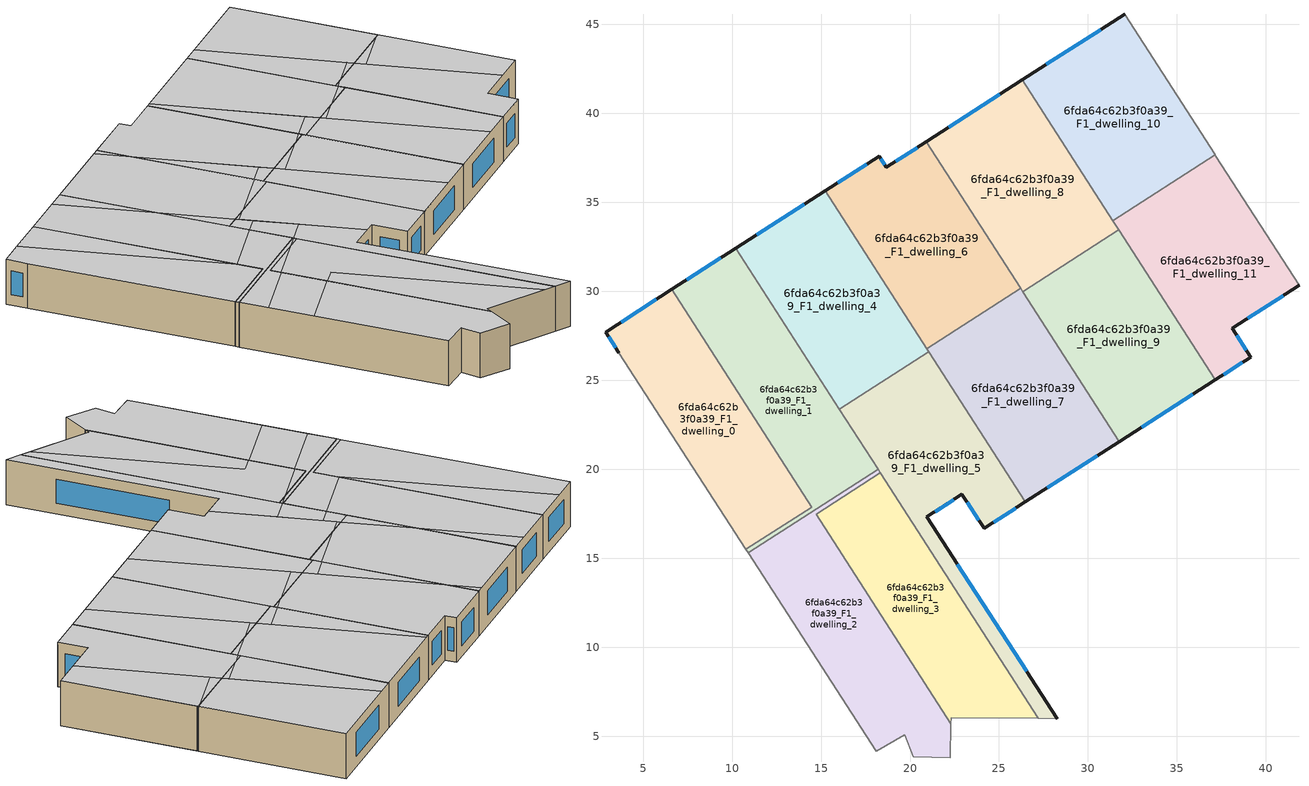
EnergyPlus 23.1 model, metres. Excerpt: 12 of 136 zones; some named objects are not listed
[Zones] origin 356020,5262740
6fda64c62b3f0a39_F1_dwelling_0
 floor to 6fda64c62b3f0a39_F0_dwelling_0 (EU_floor_Construction): 6.62,30.11 14.48,17.88 10.78,15.5 3.63,26.55 2.89,27.71 z3
 wall outside (EU_wall_Construction): 6.62,30.11 2.89,27.71 3.63,26.55 z3:6
 wall to 6fda64c62b3f0a39_F1_dwelling_1 (EU_wall_Construction): 10.78,15.5 14.48,17.88 6.62,30.11 z3:6
 wall adiabatic (EU_wall_Construction): 3.63,26.55 10.78,15.5 z3:6
 window (EU_Window_Construction): 5.74,29.55 3.76,28.28 / 3.06,27.44 3.46,26.82 z3.7:5.3
 ceiling to 6fda64c62b3f0a39_F2_dwelling_0 (EU_floor_Construction): 14.48,17.88 13.59,19.26 13.57,19.25 4.38,28.67 2.89,27.71 3.63,26.55 10.78,15.5 z6
 ceiling to 6fda64c62b3f0a39_F2_dwelling_2 (EU_floor_Construction): 13.59,19.26 6.62,30.11 4.38,28.67 13.57,19.25 z6
6fda64c62b3f0a39_F1_dwelling_1
 floor to 6fda64c62b3f0a39_F0_dwelling_1 (EU_floor_Construction): 10.22,32.42 18.2,20 10.91,15.31 10.78,15.5 14.48,17.88 6.62,30.11 z3
 wall outside (EU_wall_Construction): 10.22,32.42 6.62,30.11 z3:6
 wall to 6fda64c62b3f0a39_F1_dwelling_2 (EU_wall_Construction): 10.91,15.31 18.2,20 z3:6
 wall adiabatic (EU_wall_Construction): 10.78,15.5 10.91,15.31 z3:6
 wall to 6fda64c62b3f0a39_F1_dwelling_4 (EU_wall_Construction): 16.03,23.38 10.22,32.42 z3:6
 wall to 6fda64c62b3f0a39_F1_dwelling_5 (EU_wall_Construction): 18.2,20 16.03,23.38 z3:6
 window (EU_Window_Construction): 9.37,31.88 7.46,30.65 z3.7:5.3
 ceiling to 6fda64c62b3f0a39_F2_dwelling_2 (EU_floor_Construction): 16.71,22.32 13.55,27.24 9.15,31.74 6.62,30.11 13.59,19.26 z6
 ceiling to 6fda64c62b3f0a39_F2_dwelling_0 (EU_floor_Construction): 14.48,17.88 10.78,15.5 10.85,15.4 10.91,15.31 18.2,20 16.71,22.32 13.59,19.26 z6
 ceiling to 6fda64c62b3f0a39_F2_dwelling_4 (EU_floor_Construction): 13.55,27.24 10.22,32.42 9.15,31.74 z6
6fda64c62b3f0a39_F1_dwelling_10
 floor to 6fda64c62b3f0a39_F0_dwelling_10 (EU_floor_Construction): 32.06,45.58 37.14,37.67 31.39,33.98 26.31,41.88 z3
 wall outside (EU_wall_Construction): 32.06,45.58 26.31,41.88 z3:6
 wall to 6fda64c62b3f0a39_F1_dwelling_11 (EU_wall_Construction): 31.39,33.98 37.14,37.67 z3:6
 wall to 6fda64c62b3f0a39_F1_dwelling_12 (EU_wall_Construction): 37.14,37.67 32.06,45.58 z3:6
 wall to 6fda64c62b3f0a39_F1_dwelling_8 (EU_wall_Construction): 26.31,41.88 31.39,33.98 z3:6
 window (EU_Window_Construction): 30.71,44.71 27.66,42.75 z3.7:5.3
 ceiling to 6fda64c62b3f0a39_F2_dwelling_10 (EU_floor_Construction): 36.86,37.5 37.1,37.73 32.06,45.58 27.24,42.48 33.95,35.62 z6
 ceiling to 6fda64c62b3f0a39_F2_dwelling_8 (EU_floor_Construction): 32.07,34.42 33.63,35.94 27.24,42.48 26.31,41.88 31.39,33.98 z6
 ceiling to 6fda64c62b3f0a39_F2_dwelling_9 (EU_floor_Construction): 33.95,35.62 33.63,35.94 32.07,34.42 z6
 ceiling to 6fda64c62b3f0a39_F2_dwelling_11 (EU_floor_Construction): 37.14,37.67 37.1,37.73 36.86,37.5 z6
6fda64c62b3f0a39_F1_dwelling_11
 floor to 6fda64c62b3f0a39_F0_dwelling_11 (EU_floor_Construction): 37.14,37.67 41.86,30.33 38.11,27.93 39.15,26.31 37.15,25.02 31.39,33.98 z3
 wall outside (EU_wall_Construction): 37.15,25.02 39.15,26.31 38.11,27.93 41.86,30.33 z3:6
 wall to 6fda64c62b3f0a39_F1_dwelling_9 (EU_wall_Construction): 31.73,33.45 37.15,25.02 z3:6
 wall to 6fda64c62b3f0a39_F1_dwelling_13 (EU_wall_Construction): 41.86,30.33 37.19,37.59 z3:6
 wall to 6fda64c62b3f0a39_F1_dwelling_12 (EU_wall_Construction): 37.19,37.59 37.14,37.67 z3:6
 wall to 6fda64c62b3f0a39_F1_dwelling_8 (EU_wall_Construction): 31.39,33.98 31.73,33.46 z3:6
 window (EU_Window_Construction): 38.99,28.49 40.98,29.77 / 38.91,26.69 38.36,27.55 / 37.62,25.33 38.68,26.01 z3.7:5.3
 ceiling to 6fda64c62b3f0a39_F2_dwelling_9 (EU_floor_Construction): 39.15,26.31 38.11,27.93 40.17,29.25 33.95,35.62 32.07,34.42 31.48,33.84 37.15,25.02 z6
 ceiling to 6fda64c62b3f0a39_F2_dwelling_10 (EU_floor_Construction): 36.86,37.5 33.95,35.62 34.43,35.12 z6
 ceiling to 6fda64c62b3f0a39_F2_dwelling_8 (EU_floor_Construction): 32.07,34.42 31.39,33.98 31.48,33.84 z6
 ceiling to 6fda64c62b3f0a39_F2_dwelling_11 (EU_floor_Construction): 41.86,30.33 37.14,37.67 36.86,37.5 34.43,35.12 40.17,29.25 z6
6fda64c62b3f0a39_F1_dwelling_2
 floor to 6fda64c62b3f0a39_F0_dwelling_2 (EU_floor_Construction): 18.33,19.8 14.73,17.49 22.3,5.7 22.27,3.79 20.19,3.86 19.7,5.07 18.12,4.17 10.91,15.31 18.2,20 z3
 wall adiabatic (EU_wall_Construction): 10.91,15.31 18.12,4.17 19.7,5.07 20.19,3.86 22.27,3.79 22.3,5.7 z3:6
 wall to 6fda64c62b3f0a39_F1_dwelling_5 (EU_wall_Construction): 18.33,19.8 18.2,20 z3:6
 wall to 6fda64c62b3f0a39_F1_dwelling_3 (EU_wall_Construction): 22.3,5.7 14.73,17.49 18.33,19.8 z3:6
 ceiling to 6fda64c62b3f0a39_F2_dwelling_1 (EU_floor_Construction): 22.27,3.79 22.3,5.7 16.69,14.43 13.5,11.3 18.12,4.17 19.7,5.07 20.19,3.86 z6
 ceiling to 6fda64c62b3f0a39_F2_dwelling_3 (EU_floor_Construction): 18.33,19.8 18.23,19.95 17.59,19.33 z6
 ceiling to 6fda64c62b3f0a39_F2_dwelling_0 (EU_floor_Construction): 15.11,16.9 14.73,17.49 17.59,19.33 18.23,19.95 18.2,20 10.91,15.31 11.9,13.77 z6
 ceiling adiabatic (EU_roof_Construction): 16.69,14.43 15.11,16.9 11.9,13.77 13.5,11.3 z6
6fda64c62b3f0a39_F1_dwelling_3
 floor to 6fda64c62b3f0a39_F0_dwelling_3 (EU_floor_Construction): 18.33,19.8 27.19,6.01 22.31,6.05 22.3,5.7 14.73,17.49 z3
 wall adiabatic (EU_wall_Construction): 22.3,5.7 22.31,6.05 27.19,6.01 z3:6
 wall to 6fda64c62b3f0a39_F1_dwelling_5 (EU_wall_Construction): 27.19,6.01 18.33,19.8 z3:6
 ceiling to 6fda64c62b3f0a39_F2_dwelling_3 (EU_floor_Construction): 27.19,6.01 18.33,19.8 17.59,19.33 15.11,16.9 16.69,14.43 17.51,15.22 26.5,6.01 z6
 ceiling to 6fda64c62b3f0a39_F2_dwelling_1 (EU_floor_Construction): 26.5,6.01 17.51,15.22 16.69,14.43 22.3,5.7 22.31,6.05 z6
 ceiling to 6fda64c62b3f0a39_F2_dwelling_0 (EU_floor_Construction): 17.59,19.33 14.73,17.49 15.11,16.9 z6
6fda64c62b3f0a39_F1_dwelling_4
 floor to 6fda64c62b3f0a39_F0_dwelling_4 (EU_floor_Construction): 15.24,35.65 21.05,26.61 16.03,23.38 10.22,32.42 z3
 wall outside (EU_wall_Construction): 15.24,35.65 10.22,32.42 z3:6
 wall to 6fda64c62b3f0a39_F1_dwelling_5 (EU_wall_Construction): 16.03,23.38 21.05,26.61 z3:6
 wall to 6fda64c62b3f0a39_F1_dwelling_6 (EU_wall_Construction): 20.94,26.78 15.24,35.65 z3:6
 wall to 6fda64c62b3f0a39_F1_dwelling_7 (EU_wall_Construction): 21.05,26.61 20.94,26.78 z3:6
 window (EU_Window_Construction): 14.06,34.9 11.4,33.18 z3.7:5.3
 ceiling to 6fda64c62b3f0a39_F2_dwelling_4 (EU_floor_Construction): 17.81,24.53 20.63,27.27 16.42,33.82 14.86,35.41 10.22,32.42 13.55,27.24 16.82,23.89 z6
 ceiling to 6fda64c62b3f0a39_F2_dwelling_2 (EU_floor_Construction): 16.82,23.89 13.55,27.24 16.03,23.38 z6
 ceiling to 6fda64c62b3f0a39_F2_dwelling_6 (EU_floor_Construction): 16.42,33.82 15.24,35.65 14.86,35.41 z6
 ceiling to 6fda64c62b3f0a39_F2_dwelling_5 (EU_floor_Construction): 21.05,26.61 20.63,27.27 17.81,24.53 z6
6fda64c62b3f0a39_F1_dwelling_5
 floor to 6fda64c62b3f0a39_F0_dwelling_5 (EU_floor_Construction): 21.05,26.61 26.47,18.17 24.16,16.68 22.92,18.59 20.94,17.33 28.27,6 27.19,6.01 18.33,19.8 18.2,20 16.03,23.38 z3
 wall outside (EU_wall_Construction): 28.27,6 20.94,17.33 22.92,18.59 24.16,16.68 26.47,18.17 z3:6
 wall adiabatic (EU_wall_Construction): 27.19,6.01 28.27,6 z3:6
 wall to 6fda64c62b3f0a39_F1_dwelling_7 (EU_wall_Construction): 26.47,18.17 21.05,26.61 z3:6
 window (EU_Window_Construction): 24.7,17.03 25.93,17.82 / 23.21,18.14 23.87,17.13 / 21.41,17.62 22.45,18.3 / 26.55,8.66 22.66,14.67 z3.7:5.3
 ceiling to 6fda64c62b3f0a39_F2_dwelling_5 (EU_floor_Construction): 26.47,18.17 21.05,26.61 17.81,24.53 16.99,23.72 22.35,18.23 22.92,18.59 24.16,16.68 z6
 ceiling to 6fda64c62b3f0a39_F2_dwelling_3 (EU_floor_Construction): 28.27,6 20.94,17.33 22.35,18.23 19.48,21.17 18.23,19.95 18.33,19.8 27.19,6.01 z6
 ceiling to 6fda64c62b3f0a39_F2_dwelling_4 (EU_floor_Construction): 17.81,24.53 16.82,23.89 16.99,23.72 z6
 ceiling to 6fda64c62b3f0a39_F2_dwelling_2 (EU_floor_Construction): 17.55,23.14 16.82,23.89 16.03,23.38 16.71,22.32 z6
 ceiling to 6fda64c62b3f0a39_F2_dwelling_0 (EU_floor_Construction): 19.48,21.17 17.55,23.14 16.71,22.32 18.2,20 18.23,19.95 z6
6fda64c62b3f0a39_F1_dwelling_6
 floor to 6fda64c62b3f0a39_F0_dwelling_6 (EU_floor_Construction): 20.92,38.42 26.22,30.17 20.94,26.78 15.24,35.65 18.27,37.6 18.67,36.98 z3
 wall outside (EU_wall_Construction): 20.92,38.42 18.67,36.98 18.27,37.6 15.24,35.65 z3:6
 wall to 6fda64c62b3f0a39_F1_dwelling_7 (EU_wall_Construction): 20.94,26.78 26.22,30.17 z3:6
 wall to 6fda64c62b3f0a39_F1_dwelling_8 (EU_wall_Construction): 26.22,30.17 20.92,38.42 z3:6
 window (EU_Window_Construction): 17.56,37.14 15.95,36.11 / 18.58,37.12 18.36,37.45 / 20.39,38.08 19.2,37.32 z3.7:5.3
 ceiling to 6fda64c62b3f0a39_F2_dwelling_6 (EU_floor_Construction): 25.26,29.55 26.1,30.37 20.92,38.42 18.67,36.98 18.27,37.6 15.24,35.65 16.42,33.82 22.39,27.71 z6
 ceiling to 6fda64c62b3f0a39_F2_dwelling_7 (EU_floor_Construction): 26.22,30.17 26.1,30.37 25.26,29.55 z6
 ceiling to 6fda64c62b3f0a39_F2_dwelling_5 (EU_floor_Construction): 22.39,27.71 21.75,28.37 20.63,27.27 20.94,26.78 z6
 ceiling adiabatic (EU_roof_Construction): 21.75,28.37 16.42,33.82 20.63,27.27 z6
6fda64c62b3f0a39_F1_dwelling_7
 floor to 6fda64c62b3f0a39_F0_dwelling_7 (EU_floor_Construction): 26.22,30.17 31.76,21.56 26.47,18.17 20.94,26.78 z3
 wall outside (EU_wall_Construction): 26.47,18.17 31.76,21.56 z3:6
 wall to 6fda64c62b3f0a39_F1_dwelling_9 (EU_wall_Construction): 31.76,21.56 26.34,29.99 z3:6
 wall to 6fda64c62b3f0a39_F1_dwelling_8 (EU_wall_Construction): 26.34,29.99 26.22,30.17 z3:6
 window (EU_Window_Construction): 27.71,18.97 30.52,20.76 z3.7:5.3
 ceiling to 6fda64c62b3f0a39_F2_dwelling_7 (EU_floor_Construction): 31.75,21.56 26.22,30.17 25.26,29.55 22.87,27.22 29.69,20.23 z6
 ceiling to 6fda64c62b3f0a39_F2_dwelling_5 (EU_floor_Construction): 29.69,20.23 22.39,27.71 20.94,26.78 26.47,18.17 z6
 ceiling adiabatic (EU_roof_Construction): 25.26,29.55 22.39,27.71 22.87,27.22 z6
6fda64c62b3f0a39_F1_dwelling_8
 floor to 6fda64c62b3f0a39_F0_dwelling_8 (EU_floor_Construction): 26.31,41.88 31.73,33.46 26.34,29.99 20.92,38.42 z3
 wall outside (EU_wall_Construction): 26.31,41.88 20.92,38.42 z3:6
 wall to 6fda64c62b3f0a39_F1_dwelling_9 (EU_wall_Construction): 26.34,29.99 31.73,33.46 z3:6
 window (EU_Window_Construction): 25.05,41.07 22.19,39.23 z3.7:5.3
 ceiling to 6fda64c62b3f0a39_F2_dwelling_8 (EU_floor_Construction): 29.85,32.25 31.48,33.84 26.31,41.88 21.15,38.57 28.3,31.25 z6
 ceiling to 6fda64c62b3f0a39_F2_dwelling_6 (EU_floor_Construction): 27.66,31.9 21.15,38.57 20.92,38.42 26.1,30.37 z6
 ceiling to 6fda64c62b3f0a39_F2_dwelling_7 (EU_floor_Construction): 28.3,31.25 27.66,31.9 26.1,30.37 26.34,29.99 z6
 ceiling to 6fda64c62b3f0a39_F2_dwelling_9 (EU_floor_Construction): 31.73,33.45 31.48,33.84 29.85,32.25 z6
6fda64c62b3f0a39_F1_dwelling_9
 floor to 6fda64c62b3f0a39_F0_dwelling_9 (EU_floor_Construction): 31.73,33.46 37.15,25.02 31.76,21.56 26.34,29.99 z3
 wall outside (EU_wall_Construction): 31.76,21.56 37.15,25.02 z3:6
 window (EU_Window_Construction): 33.02,22.37 35.88,24.21 z3.7:5.3
 ceiling to 6fda64c62b3f0a39_F2_dwelling_9 (EU_floor_Construction): 37.15,25.02 31.73,33.45 29.85,32.25 28.56,30.99 35.45,23.93 z6
 ceiling to 6fda64c62b3f0a39_F2_dwelling_8 (EU_floor_Construction): 29.85,32.25 28.3,31.25 28.56,30.99 z6
 ceiling to 6fda64c62b3f0a39_F2_dwelling_7 (EU_floor_Construction): 35.45,23.93 28.3,31.25 26.34,29.99 31.75,21.56 z6
[Building]
EU S2 Campaign: North Axis=0; Terrain=City; Solar Distribution=FullExterior
[Site:Location]
Budapest.Ferenc.Liszt.Intl.AP: Latitude=47.437; Longitude=19.256; Time Zone=1; Elevation=185
[SizingPeriod:WeatherFileDays]
AnnualSizingPeriod: Begin Month=1; Begin Day of Month=1; End Month=12; End Day of Month=31; Day of Week for Start Day=Monday; Use Weather File Daylight Saving Period=No; Use Weather File Rain and Snow Indicators=No
[MATERIAL]
EU_InternalMass_Material: Roughness=MediumRough; Thickness=0.1; Conductivity=1; Density=1800; Specific Heat=900; Thermal Absorptance=0.9; Solar Absorptance=0.7; Visible Absorptance=0.7
[MATERIAL:NOMASS] Roughness=MediumRough; Thermal Absorptance=0.9; Solar Absorptance=0.7; Visible Absorptance=0.7
Name | Thermal Resistance
EU_wall_NoMass | 0.832559
EU_roof_NoMass | 1.39638
EU_floor_NoMass | 0.872794
[WINDOWMATERIAL:SIMPLEGLAZINGSYSTEM]
EU_Window_SimpleGlazing: UFactor=2.79869; Solar Heat Gain Coefficient=0.75; Visible Transmittance=0.75
[CONSTRUCTION]
EU_wall_Construction: EU_wall_NoMass
EU_roof_Construction: EU_roof_NoMass
EU_floor_Construction: EU_floor_NoMass
EU_Window_Construction: EU_Window_SimpleGlazing
EU_InternalMass_Construction: EU_InternalMass_Material
[ZONE] Type=1; Multiplier=1; Ceiling Height=autocalculate; Floor Area=autocalculate; Part of Total Floor Area=Yes
Name | Volume
6fda64c62b3f0a39_F1_dwelling_0 | 192.625
6fda64c62b3f0a39_F1_dwelling_1 | 192.644
6fda64c62b3f0a39_F1_dwelling_10 | 192.657
6fda64c62b3f0a39_F1_dwelling_11 | 192.633
6fda64c62b3f0a39_F1_dwelling_2 | 192.631
6fda64c62b3f0a39_F1_dwelling_3 | 192.623
6fda64c62b3f0a39_F1_dwelling_4 | 192.661
6fda64c62b3f0a39_F1_dwelling_5 | 192.63
6fda64c62b3f0a39_F1_dwelling_6 | 192.647
6fda64c62b3f0a39_F1_dwelling_7 | 192.626
6fda64c62b3f0a39_F1_dwelling_8 | 192.614
6fda64c62b3f0a39_F1_dwelling_9 | 192.632
[INTERNALMASS] Construction=EU_InternalMass_Construction
Name | Zone or ZoneList | Surface Area
6fda64c62b3f0a39_F1_dwelling_0_EU_InternalMass | 6fda64c62b3f0a39_F1_dwelling_0 | 64.2085
6fda64c62b3f0a39_F1_dwelling_1_EU_InternalMass | 6fda64c62b3f0a39_F1_dwelling_1 | 64.2147
6fda64c62b3f0a39_F1_dwelling_2_EU_InternalMass | 6fda64c62b3f0a39_F1_dwelling_2 | 64.21
6fda64c62b3f0a39_F1_dwelling_3_EU_InternalMass | 6fda64c62b3f0a39_F1_dwelling_3 | 64.2078
6fda64c62b3f0a39_F1_dwelling_4_EU_InternalMass | 6fda64c62b3f0a39_F1_dwelling_4 | 64.22
6fda64c62b3f0a39_F1_dwelling_5_EU_InternalMass | 6fda64c62b3f0a39_F1_dwelling_5 | 64.2097
6fda64c62b3f0a39_F1_dwelling_6_EU_InternalMass | 6fda64c62b3f0a39_F1_dwelling_6 | 64.2157
6fda64c62b3f0a39_F1_dwelling_7_EU_InternalMass | 6fda64c62b3f0a39_F1_dwelling_7 | 64.2082
6fda64c62b3f0a39_F1_dwelling_8_EU_InternalMass | 6fda64c62b3f0a39_F1_dwelling_8 | 64.2047
6fda64c62b3f0a39_F1_dwelling_9_EU_InternalMass | 6fda64c62b3f0a39_F1_dwelling_9 | 64.2101
6fda64c62b3f0a39_F1_dwelling_10_EU_InternalMass | 6fda64c62b3f0a39_F1_dwelling_10 | 64.2169
6fda64c62b3f0a39_F1_dwelling_11_EU_InternalMass | 6fda64c62b3f0a39_F1_dwelling_11 | 64.2109
[OTHEREQUIPMENT] Fuel Type=Electricity; Design Level Calculation Method=Watts/Area; Power per Zone Floor Area=1; Fraction Latent=0; Fraction Radiant=0; Fraction Lost=0; Carbon Dioxide Generation Rate=0; EndUse Subcategory=EU_Step8_InternalGains
Name | Zone or ZoneList or Space or SpaceList | Schedule
EU_Step8_InternalGain_6fda64c62b3f0a39_F1_dwelling_0_f000 | 6fda64c62b3f0a39_F1_dwelling_0 | EU_Step8_GainSchedule_6fda64c62b3f0a39_F1_dwelling_0_f000
EU_Step8_InternalGain_6fda64c62b3f0a39_F1_dwelling_1_f000 | 6fda64c62b3f0a39_F1_dwelling_1 | EU_Step8_GainSchedule_6fda64c62b3f0a39_F1_dwelling_1_f000
EU_Step8_InternalGain_6fda64c62b3f0a39_F1_dwelling_2_f000 | 6fda64c62b3f0a39_F1_dwelling_2 | EU_Step8_GainSchedule_6fda64c62b3f0a39_F1_dwelling_2_f000
EU_Step8_InternalGain_6fda64c62b3f0a39_F1_dwelling_3_f000 | 6fda64c62b3f0a39_F1_dwelling_3 | EU_Step8_GainSchedule_6fda64c62b3f0a39_F1_dwelling_3_f000
EU_Step8_InternalGain_6fda64c62b3f0a39_F1_dwelling_4_f000 | 6fda64c62b3f0a39_F1_dwelling_4 | EU_Step8_GainSchedule_6fda64c62b3f0a39_F1_dwelling_4_f000
EU_Step8_InternalGain_6fda64c62b3f0a39_F1_dwelling_5_f000 | 6fda64c62b3f0a39_F1_dwelling_5 | EU_Step8_GainSchedule_6fda64c62b3f0a39_F1_dwelling_5_f000
EU_Step8_InternalGain_6fda64c62b3f0a39_F1_dwelling_6_f000 | 6fda64c62b3f0a39_F1_dwelling_6 | EU_Step8_GainSchedule_6fda64c62b3f0a39_F1_dwelling_6_f000
EU_Step8_InternalGain_6fda64c62b3f0a39_F1_dwelling_7_f000 | 6fda64c62b3f0a39_F1_dwelling_7 | EU_Step8_GainSchedule_6fda64c62b3f0a39_F1_dwelling_7_f000
EU_Step8_InternalGain_6fda64c62b3f0a39_F1_dwelling_8_f000 | 6fda64c62b3f0a39_F1_dwelling_8 | EU_Step8_GainSchedule_6fda64c62b3f0a39_F1_dwelling_8_f000
EU_Step8_InternalGain_6fda64c62b3f0a39_F1_dwelling_9_f000 | 6fda64c62b3f0a39_F1_dwelling_9 | EU_Step8_GainSchedule_6fda64c62b3f0a39_F1_dwelling_9_f000
EU_Step8_InternalGain_6fda64c62b3f0a39_F1_dwelling_10_f000 | 6fda64c62b3f0a39_F1_dwelling_10 | EU_Step8_GainSchedule_6fda64c62b3f0a39_F1_dwelling_10_f000
EU_Step8_InternalGain_6fda64c62b3f0a39_F1_dwelling_11_f000 | 6fda64c62b3f0a39_F1_dwelling_11 | EU_Step8_GainSchedule_6fda64c62b3f0a39_F1_dwelling_11_f000
[ZONEVENTILATION:DESIGNFLOWRATE] Schedule=EU_AlwaysOn; Design Flow Rate Calculation Method=AirChanges/Hour; Air Changes per Hour=0.475469; Ventilation Type=Natural; Fan Pressure Rise=0; Fan Total Efficiency=1; Constant Term Coefficient=1; Temperature Term Coefficient=0; Velocity Term Coefficient=0; Velocity Squared Term Coefficient=0; Minimum Indoor Temperature=-100; Maximum Indoor Temperature=100; Delta Temperature=-100; Minimum Outdoor Temperature=-100; Maximum Outdoor Temperature=100; Maximum Wind Speed=40
Name | Zone or ZoneList or Space or SpaceList
EU_ConstantAir_6fda64c62b3f0a39_F1_dwelling_0 | 6fda64c62b3f0a39_F1_dwelling_0
EU_ConstantAir_6fda64c62b3f0a39_F1_dwelling_1 | 6fda64c62b3f0a39_F1_dwelling_1
EU_ConstantAir_6fda64c62b3f0a39_F1_dwelling_2 | 6fda64c62b3f0a39_F1_dwelling_2
EU_ConstantAir_6fda64c62b3f0a39_F1_dwelling_3 | 6fda64c62b3f0a39_F1_dwelling_3
EU_ConstantAir_6fda64c62b3f0a39_F1_dwelling_4 | 6fda64c62b3f0a39_F1_dwelling_4
EU_ConstantAir_6fda64c62b3f0a39_F1_dwelling_5 | 6fda64c62b3f0a39_F1_dwelling_5
EU_ConstantAir_6fda64c62b3f0a39_F1_dwelling_6 | 6fda64c62b3f0a39_F1_dwelling_6
EU_ConstantAir_6fda64c62b3f0a39_F1_dwelling_7 | 6fda64c62b3f0a39_F1_dwelling_7
EU_ConstantAir_6fda64c62b3f0a39_F1_dwelling_8 | 6fda64c62b3f0a39_F1_dwelling_8
EU_ConstantAir_6fda64c62b3f0a39_F1_dwelling_9 | 6fda64c62b3f0a39_F1_dwelling_9
EU_ConstantAir_6fda64c62b3f0a39_F1_dwelling_10 | 6fda64c62b3f0a39_F1_dwelling_10
EU_ConstantAir_6fda64c62b3f0a39_F1_dwelling_11 | 6fda64c62b3f0a39_F1_dwelling_11
[HVACTEMPLATE:ZONE:IDEALLOADSAIRSYSTEM] System Availability Schedule=EU_AlwaysOn; Maximum Heating Supply Air Temperature=50; Minimum Cooling Supply Air Temperature=13; Maximum Heating Supply Air Humidity Ratio=0.0156; Minimum Cooling Supply Air Humidity Ratio=0.0077; Heating Limit=NoLimit; Cooling Limit=NoLimit; Heating Availability Schedule=EU_AlwaysOn; Cooling Availability Schedule=EU_CoolingOff; Dehumidification Control Type=ConstantSensibleHeatRatio; Cooling Sensible Heat Ratio=0.7; Dehumidification Setpoint=60; Humidification Control Type=None; Humidification Setpoint=30; Outdoor Air Method=None; Outdoor Air Flow Rate per Person=0.00944; Outdoor Air Flow Rate per Zone Floor Area=0; Outdoor Air Flow Rate per Zone=0; Demand Controlled Ventilation Type=None; Outdoor Air Economizer Type=NoEconomizer; Heat Recovery Type=None; Sensible Heat Recovery Effectiveness=0.7; Latent Heat Recovery Effectiveness=0.65
Name | Template Thermostat
6fda64c62b3f0a39_F1_dwelling_0 | EU_HeatOnly_6fda64c62b3f0a39_F1_dwelling_0
6fda64c62b3f0a39_F1_dwelling_1 | EU_HeatOnly_6fda64c62b3f0a39_F1_dwelling_1
6fda64c62b3f0a39_F1_dwelling_2 | EU_HeatOnly_6fda64c62b3f0a39_F1_dwelling_2
6fda64c62b3f0a39_F1_dwelling_3 | EU_HeatOnly_6fda64c62b3f0a39_F1_dwelling_3
6fda64c62b3f0a39_F1_dwelling_4 | EU_HeatOnly_6fda64c62b3f0a39_F1_dwelling_4
6fda64c62b3f0a39_F1_dwelling_5 | EU_HeatOnly_6fda64c62b3f0a39_F1_dwelling_5
6fda64c62b3f0a39_F1_dwelling_6 | EU_HeatOnly_6fda64c62b3f0a39_F1_dwelling_6
6fda64c62b3f0a39_F1_dwelling_7 | EU_HeatOnly_6fda64c62b3f0a39_F1_dwelling_7
6fda64c62b3f0a39_F1_dwelling_8 | EU_HeatOnly_6fda64c62b3f0a39_F1_dwelling_8
6fda64c62b3f0a39_F1_dwelling_9 | EU_HeatOnly_6fda64c62b3f0a39_F1_dwelling_9
6fda64c62b3f0a39_F1_dwelling_10 | EU_HeatOnly_6fda64c62b3f0a39_F1_dwelling_10
6fda64c62b3f0a39_F1_dwelling_11 | EU_HeatOnly_6fda64c62b3f0a39_F1_dwelling_11
[SIZING:ZONE] Zone Cooling Design Supply Air Temperature Input Method=SupplyAirTemperature; Zone Cooling Design Supply Air Temperature=13; Zone Heating Design Supply Air Temperature Input Method=SupplyAirTemperature; Zone Heating Design Supply Air Temperature=50; Zone Cooling Design Supply Air Humidity Ratio=0.008; Zone Heating Design Supply Air Humidity Ratio=0.008; Cooling Design Air Flow Method=DesignDay; Cooling Design Air Flow Rate=0; Cooling Minimum Air Flow per Zone Floor Area=0.000762; Cooling Minimum Air Flow=0; Cooling Minimum Air Flow Fraction=0.2; Heating Design Air Flow Method=DesignDay; Heating Design Air Flow Rate=0; Heating Maximum Air Flow per Zone Floor Area=0.002032; Heating Maximum Air Flow=0.141576; Heating Maximum Air Flow Fraction=0.3; Account for Dedicated Outdoor Air System=No; Dedicated Outdoor Air System Control Strategy=NeutralSupplyAir; Dedicated Outdoor Air Low Setpoint Temperature for Design=autosize; Dedicated Outdoor Air High Setpoint Temperature for Design=autosize; Zone Load Sizing Method=Sensible Load Only No Latent Load; Zone Latent Cooling Design Supply Air Humidity Ratio Input Method=HumidityRatioDifference; Zone Cooling Design Supply Air Humidity Ratio Difference=0.005; Zone Latent Heating Design Supply Air Humidity Ratio Input Method=HumidityRatioDifference; Zone Humidification Design Supply Air Humidity Ratio Difference=0.005
6fda64c62b3f0a39_F1_dwelling_0; 6fda64c62b3f0a39_F1_dwelling_1; 6fda64c62b3f0a39_F1_dwelling_2; 6fda64c62b3f0a39_F1_dwelling_3; 6fda64c62b3f0a39_F1_dwelling_4; 6fda64c62b3f0a39_F1_dwelling_5; 6fda64c62b3f0a39_F1_dwelling_6; 6fda64c62b3f0a39_F1_dwelling_7; 6fda64c62b3f0a39_F1_dwelling_8; 6fda64c62b3f0a39_F1_dwelling_9; 6fda64c62b3f0a39_F1_dwelling_10; 6fda64c62b3f0a39_F1_dwelling_11
[SCHEDULE:CONSTANT]
Name | Hourly Value
EU_AlwaysOn | 1
EU_CoolingOff | 0
[SCHEDULE:FILE] Column Number=1; Rows to Skip at Top=0; Number of Hours of Data=8760; Column Separator=Comma; Interpolate to Timestep=No; Minutes per Item=60; Adjust Schedule for Daylight Savings=Yes
Name | File
EU_Step8_GainSchedule_6fda64c62b3f0a39_F1_dwelling_0_f000 | ../../schedules/6fda64c62b3f0a39/6fda64c62b3f0a39_F1_dwelling_0_f000_gain.csv
EU_Step8_GainSchedule_6fda64c62b3f0a39_F1_dwelling_1_f000 | ../../schedules/6fda64c62b3f0a39/6fda64c62b3f0a39_F1_dwelling_1_f000_gain.csv
EU_Step8_GainSchedule_6fda64c62b3f0a39_F1_dwelling_2_f000 | ../../schedules/6fda64c62b3f0a39/6fda64c62b3f0a39_F1_dwelling_2_f000_gain.csv
EU_Step8_GainSchedule_6fda64c62b3f0a39_F1_dwelling_3_f000 | ../../schedules/6fda64c62b3f0a39/6fda64c62b3f0a39_F1_dwelling_3_f000_gain.csv
EU_Step8_GainSchedule_6fda64c62b3f0a39_F1_dwelling_4_f000 | ../../schedules/6fda64c62b3f0a39/6fda64c62b3f0a39_F1_dwelling_4_f000_gain.csv
EU_Step8_GainSchedule_6fda64c62b3f0a39_F1_dwelling_5_f000 | ../../schedules/6fda64c62b3f0a39/6fda64c62b3f0a39_F1_dwelling_5_f000_gain.csv
EU_Step8_GainSchedule_6fda64c62b3f0a39_F1_dwelling_6_f000 | ../../schedules/6fda64c62b3f0a39/6fda64c62b3f0a39_F1_dwelling_6_f000_gain.csv
EU_Step8_GainSchedule_6fda64c62b3f0a39_F1_dwelling_7_f000 | ../../schedules/6fda64c62b3f0a39/6fda64c62b3f0a39_F1_dwelling_7_f000_gain.csv
EU_Step8_GainSchedule_6fda64c62b3f0a39_F1_dwelling_8_f000 | ../../schedules/6fda64c62b3f0a39/6fda64c62b3f0a39_F1_dwelling_8_f000_gain.csv
EU_Step8_GainSchedule_6fda64c62b3f0a39_F1_dwelling_9_f000 | ../../schedules/6fda64c62b3f0a39/6fda64c62b3f0a39_F1_dwelling_9_f000_gain.csv
EU_Step8_GainSchedule_6fda64c62b3f0a39_F1_dwelling_10_f000 | ../../schedules/6fda64c62b3f0a39/6fda64c62b3f0a39_F1_dwelling_10_f000_gain.csv
EU_Step8_GainSchedule_6fda64c62b3f0a39_F1_dwelling_11_f000 | ../../schedules/6fda64c62b3f0a39/6fda64c62b3f0a39_F1_dwelling_11_f000_gain.csv
